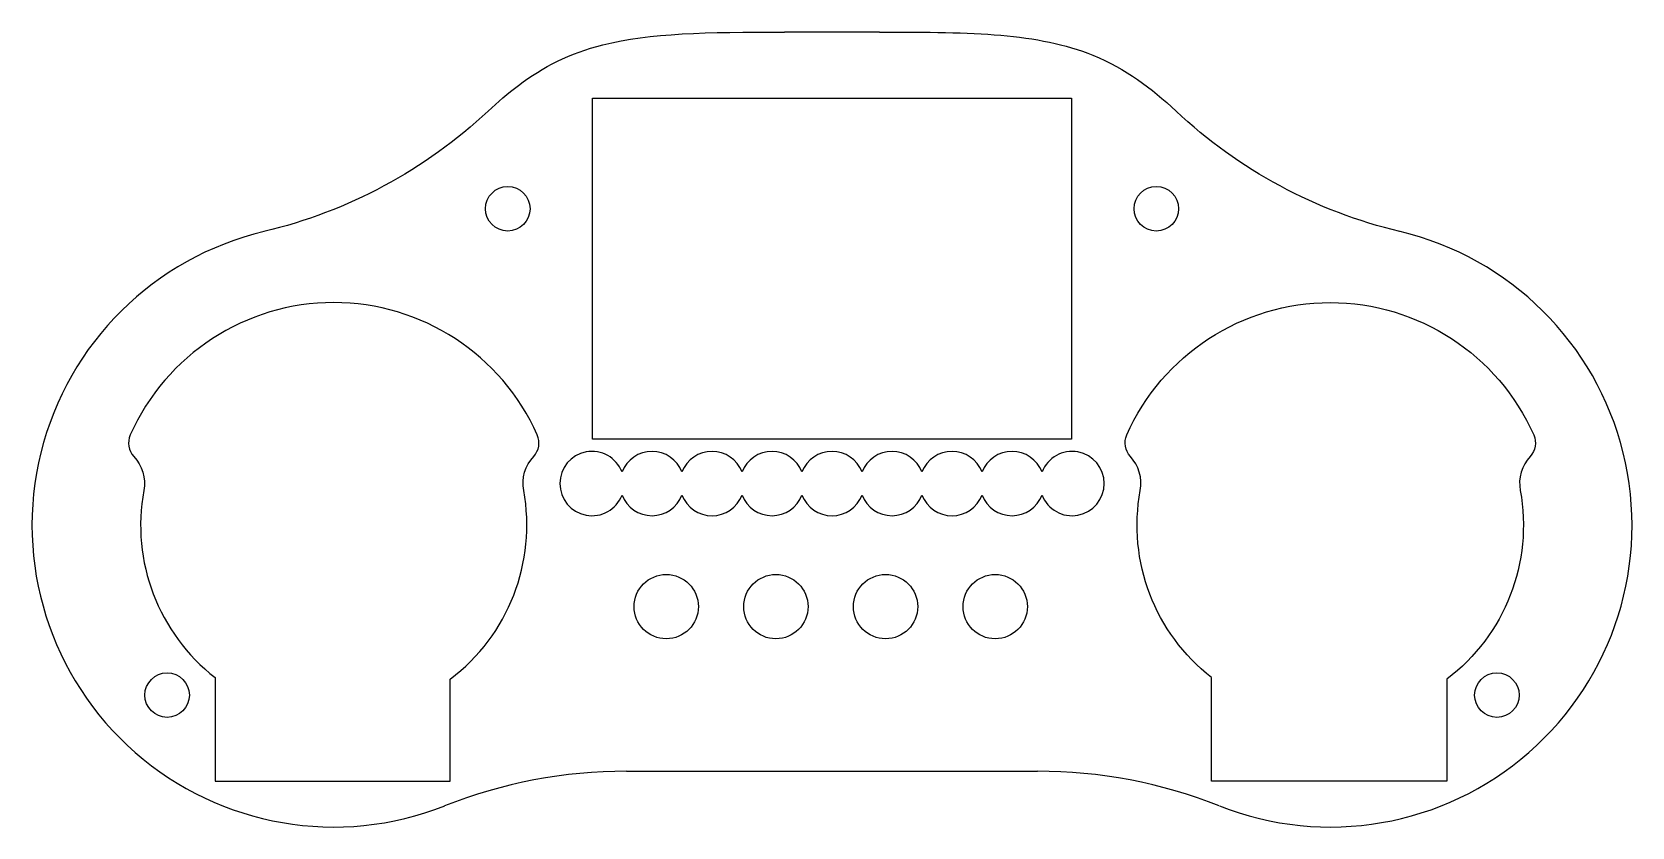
# Model space of a CAD drawing. Header units: millimetres. Extents: x -48 to 113, y -75 to 5.
import ezdxf

# ---------------------------------------------------------------- set-up
doc = ezdxf.new("R2010")
doc.units = ezdxf.units.MM
doc.layers.get('0').update_dxf_attribs({"linetype": 'CONTINUOUS'})

msp = doc.modelspace()

# ---------------------------------------------------------------- linework, layer by layer
for p, q in [((37.23, 5.24), (27.64, 5.24)), ((11.66, -69.46), (53.2, -69.46))]:
    msp.add_line(p, q)
msp.add_lwpolyline([(8.24, -35.9), (8.24, -1.44), (56.64, -1.44), (56.64, -35.9)], close=True)
for points in [[(2.64, -35.48, 0.650468), (-38.5, -35.48, 0.299943), (-38.14, -37.65, -0.236512), (-37.13, -41.09, 0.27935), (-29.93, -60), (-29.93, -70.48), (-6.15, -70.48), (-6.15, -60.16, 0.283159), (1.27, -41.09, -0.236512), (2.28, -37.65, 0.299943)], [(103, -37.65, 0.236512), (102, -41.09, -0.283159), (94.58, -60.16), (94.58, -70.48), (70.8, -70.48), (70.8, -60, -0.27935), (63.59, -41.09, 0.236512), (62.59, -37.65, -0.299943), (62.23, -35.48, -0.650468), (103.36, -35.48, -0.299943)], [(53.66, -41.56, 5.373923), (53.66, -39.22, 0.686221), (47.6, -39.22, 0.686221), (41.53, -39.22, 0.686221), (35.47, -39.22, 0.686221), (29.4, -39.22, 0.686221), (23.34, -39.22, 0.686221), (17.27, -39.22, 0.686221), (11.21, -39.22, 5.373923), (11.21, -41.56, 0.686221), (17.27, -41.56, 0.686221), (23.34, -41.56, 0.686221), (29.4, -41.56, 0.686221), (35.47, -41.56, 0.686221), (41.53, -41.56, 0.686221), (47.6, -41.56, 0.686221)]]:
    msp.add_lwpolyline(points, format="xyb", close=True)
for centre, radius in [((-0.34, -12.62), 2.25), ((65.21, -12.62), 2.25), ((15.68, -52.83), 3.25), ((26.76, -52.83), 3.25), ((37.85, -52.83), 3.25), ((48.93, -52.83), 3.25), ((-34.77, -61.77), 2.25), ((99.64, -61.77), 2.25)]:
    msp.add_circle(centre, radius)
for centre, radius, start, end in [((-17.93, -44.6), 30.5, 103.3562, 291.5693), ((82.8, -44.6), 30.5, -111.5693, 76.6386), ((11.66, -119.46), 50, 90, 111.5693), ((53.2, -119.46), 50, 68.4307, 90)]:
    msp.add_arc(centre, radius, start, end)
for points, knots in [([(-2.33, -2.76), (-1.35, -1.84), (-0.34, -0.96), (3.24, 1.74), (5.89, 3.08), (14.07, 5.15), (19.72, 5.24), (27.64, 5.24)], [-4.770325, -4.770325, -4.770325, -4.770325, -4.05353, -4.05353, -2.376428, -2.376428, 0, 0, 0, 0]), ([(37.23, 5.24), (42.11, 5.24), (46.06, 5.21), (52.97, 4.61), (56, 4.03), (62.15, 1.54), (64.69, -0.4), (67.21, -2.76)], [-6.531421, -6.531421, -6.531421, -6.531421, -5.474085, -5.474085, -4.401863, -4.401863, -3.126464, -3.126464, -3.126464, -3.126464]), ([(-2.33, -2.76), (-5.5, -5.72), (-9.04, -8.27), (-16.68, -12.37), (-20.75, -13.92), (-24.98, -14.92)], [0, 0, 0, 0, 1.301502, 1.301502, 2.603004, 2.603004, 2.603004, 2.603004]), ([(89.84, -14.92), (85.62, -13.92), (81.55, -12.37), (73.91, -8.27), (70.37, -5.72), (67.21, -2.76)], [0, 0, 0, 0, 1.301331, 1.301331, 2.602662, 2.602662, 2.602662, 2.602662])]:
    msp.add_open_spline(points, degree=3, knots=knots)

doc.saveas('drawing.dxf')
